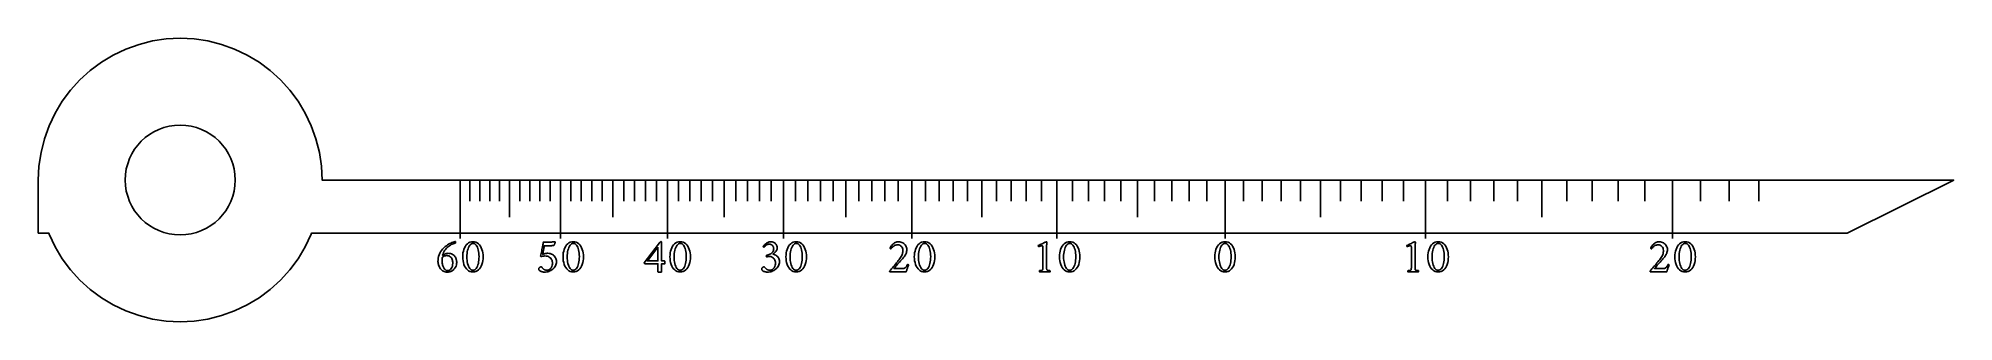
# Model space of a CAD drawing. Header units: millimetres. Extents: x -4 to 50, y -4 to 4.
import ezdxf

# ---------------------------------------------------------------- set-up
doc = ezdxf.new("R2010")
doc.units = ezdxf.units.MM
for name, color, linetype in [('CUT_INNER', 6, 'Continuous'), ('CUT_OUTER', 1, 'Continuous'), ('ENGRAVE', 7, 'Continuous'), ('ENGRAVE_FINE', 8, 'Continuous'), ('TEXT', 5, 'Continuous')]:
    doc.layers.add(name, color=color, linetype=linetype)

msp = doc.modelspace()

# ---------------------------------------------------------------- linework, layer by layer
at = {"layer": 'CUT_INNER'}
msp.add_circle((0, 0), 1.55, dxfattribs=at)
at = {"layer": 'CUT_OUTER'}
msp.add_lwpolyline([(47, 0), (48, 0), (50, 0), (47, -1.5), (3.7065, -1.5), (3.6955, -1.5307), (3.5277, -1.8856), (3.3259, -2.2223), (3.092, -2.5376), (2.8284, -2.8284), (2.5376, -3.092), (2.2223, -3.3259), (1.8856, -3.5277), (1.5307, -3.6955), (1.1611, -3.8278), (0.7804, -3.9231), (0.3921, -3.9807), (0, -4), (-0.3921, -3.9807), (-0.7804, -3.9231), (-1.1611, -3.8278), (-1.5307, -3.6955), (-1.8856, -3.5277), (-2.2223, -3.3259), (-2.5376, -3.092), (-2.8284, -2.8284), (-3.092, -2.5376), (-3.3259, -2.2223), (-3.5277, -1.8856), (-3.6955, -1.5307), (-3.7065, -1.5), (-4, -1.5), (-4, 0), (-3.9807, 0.3921), (-3.9231, 0.7804), (-3.8278, 1.1611), (-3.6955, 1.5307), (-3.5277, 1.8856), (-3.3259, 2.2223), (-3.092, 2.5376), (-2.8284, 2.8284), (-2.5376, 3.092), (-2.2223, 3.3259), (-1.8856, 3.5277), (-1.5307, 3.6955), (-1.1611, 3.8278), (-0.7804, 3.9231), (-0.3921, 3.9807), (0, 4), (0.3921, 3.9807), (0.7804, 3.9231), (1.1611, 3.8278), (1.5307, 3.6955), (1.8856, 3.5277), (2.2223, 3.3259), (2.5376, 3.092), (2.8284, 2.8284), (3.092, 2.5376), (3.3259, 2.2223), (3.5277, 1.8856), (3.6955, 1.5307), (3.8278, 1.1611), (3.9231, 0.7804), (3.9807, 0.3921), (4, 0)], close=True, dxfattribs=at)
at = {"layer": 'ENGRAVE'}
for points in [[(7.8929, 0), (7.8929, -1.65)], [(9.2876, 0), (9.2876, -1.05)], [(10.7213, 0), (10.7213, -1.65)], [(12.2013, 0), (12.2013, -1.05)], [(13.7358, 0), (13.7358, -1.65)], [(15.3341, 0), (15.3341, -1.05)], [(17.0067, 0), (17.0067, -1.65)], [(18.7659, 0), (18.7659, -1.05)], [(20.6257, 0), (20.6257, -1.65)], [(22.6028, 0), (22.6028, -1.05)], [(24.717, 0), (24.717, -1.65)], [(26.9919, 0), (26.9919, -1.05)], [(29.4565, 0), (29.4565, -1.65)], [(32.1462, 0), (32.1462, -1.05)], [(35.1049, 0), (35.1049, -1.65)], [(38.3885, 0), (38.3885, -1.05)], [(42.0683, 0), (42.0683, -1.65)]]:
    msp.add_lwpolyline(points, dxfattribs=at)
at = {"layer": 'ENGRAVE_FINE'}
for points in [[(8.169, 0), (8.169, -0.6)], [(8.4465, 0), (8.4465, -0.6)], [(8.7254, 0), (8.7254, -0.6)], [(9.0058, 0), (9.0058, -0.6)], [(9.571, 0), (9.571, -0.6)], [(9.856, 0), (9.856, -0.6)], [(10.1427, 0), (10.1427, -0.6)], [(10.4311, 0), (10.4311, -0.6)], [(11.0133, 0), (11.0133, -0.6)], [(11.3073, 0), (11.3073, -0.6)], [(11.6032, 0), (11.6032, -0.6)], [(11.9012, 0), (11.9012, -0.6)], [(12.5036, 0), (12.5036, -0.6)], [(12.8081, 0), (12.8081, -0.6)], [(13.1149, 0), (13.1149, -0.6)], [(13.4241, 0), (13.4241, -0.6)], [(14.05, 0), (14.05, -0.6)], [(14.3669, 0), (14.3669, -0.6)], [(14.6865, 0), (14.6865, -0.6)], [(15.0088, 0), (15.0088, -0.6)], [(15.6623, 0), (15.6623, -0.6)], [(15.9936, 0), (15.9936, -0.6)], [(16.328, 0), (16.328, -0.6)], [(16.6657, 0), (16.6657, -0.6)], [(17.3512, 0), (17.3512, -0.6)], [(17.6993, 0), (17.6993, -0.6)], [(18.051, 0), (18.051, -0.6)], [(18.4065, 0), (18.4065, -0.6)], [(19.1293, 0), (19.1293, -0.6)], [(19.4968, 0), (19.4968, -0.6)], [(19.8687, 0), (19.8687, -0.6)], [(20.2449, 0), (20.2449, -0.6)], [(21.0111, 0), (21.0111, -0.6)], [(21.4014, 0), (21.4014, -0.6)], [(21.7967, 0), (21.7967, -0.6)], [(22.1971, 0), (22.1971, -0.6)], [(23.014, 0), (23.014, -0.6)], [(23.4308, 0), (23.4308, -0.6)], [(23.8534, 0), (23.8534, -0.6)], [(24.2821, 0), (24.2821, -0.6)], [(25.1582, 0), (25.1582, -0.6)], [(25.6062, 0), (25.6062, -0.6)], [(26.0609, 0), (26.0609, -0.6)], [(26.5228, 0), (26.5228, -0.6)], [(27.4687, 0), (27.4687, -0.6)], [(27.9532, 0), (27.9532, -0.6)], [(28.4458, 0), (28.4458, -0.6)], [(28.9468, 0), (28.9468, -0.6)], [(29.9752, 0), (29.9752, -0.6)], [(30.5031, 0), (30.5031, -0.6)], [(31.0407, 0), (31.0407, -0.6)], [(31.5883, 0), (31.5883, -0.6)], [(32.7148, 0), (32.7148, -0.6)], [(33.2945, 0), (33.2945, -0.6)], [(33.8859, 0), (33.8859, -0.6)], [(34.4892, 0), (34.4892, -0.6)], [(35.7336, 0), (35.7336, -0.6)], [(36.3758, 0), (36.3758, -0.6)], [(37.0319, 0), (37.0319, -0.6)], [(37.7026, 0), (37.7026, -0.6)], [(39.0901, 0), (39.0901, -0.6)], [(39.8082, 0), (39.8082, -0.6)], [(40.5434, 0), (40.5434, -0.6)], [(41.2965, 0), (41.2965, -0.6)], [(42.8595, 0), (42.8595, -0.6)], [(43.6711, 0), (43.6711, -0.6)], [(44.504, 0), (44.504, -0.6)]]:
    msp.add_lwpolyline(points, dxfattribs=at)
at = {"layer": 'TEXT'}
for points in [[(7.5541, -2.069), (7.5873, -2.0706), (7.6177, -2.0755), (7.6452, -2.0835), (7.67, -2.0948), (7.6922, -2.1085), (7.712, -2.1241), (7.7294, -2.1414), (7.7445, -2.1605), (7.7574, -2.1807), (7.7684, -2.2015), (7.7774, -2.2227), (7.7845, -2.2445), (7.7898, -2.2659), (7.7936, -2.2863), (7.7959, -2.3056), (7.7967, -2.3237), (7.7944, -2.3597), (7.7877, -2.3944), (7.7765, -2.4278), (7.7608, -2.4599), (7.7413, -2.4899), (7.7188, -2.5168), (7.6932, -2.5407), (7.6646, -2.5615), (7.6334, -2.5784), (7.6004, -2.5905), (7.5654, -2.5977), (7.5284, -2.6001), (7.4993, -2.5985), (7.4717, -2.5935), (7.4455, -2.5853), (7.4207, -2.5737), (7.3975, -2.5594), (7.3762, -2.5431), (7.3565, -2.5246), (7.3387, -2.5039), (7.3228, -2.4816), (7.3087, -2.458), (7.2967, -2.4332), (7.2866, -2.4071), (7.2786, -2.3803), (7.2728, -2.3537), (7.2694, -2.3272), (7.2683, -2.3007), (7.2703, -2.2506), (7.2764, -2.2018), (7.2866, -2.1544), (7.3008, -2.1083), (7.3189, -2.0644), (7.3408, -2.0233), (7.3663, -1.9851), (7.3956, -1.9498), (7.4202, -1.9246), (7.4466, -1.9004), (7.4748, -1.8772), (7.5047, -1.855), (7.5357, -1.8341), (7.567, -1.8147), (7.5987, -1.7968), (7.6307, -1.7805), (7.6623, -1.766), (7.6928, -1.7537), (7.7223, -1.7436), (7.7506, -1.7357), (7.7549, -1.7367), (7.7584, -1.7396), (7.761, -1.7445), (7.7628, -1.7513), (7.764, -1.7586), (7.7648, -1.7647), (7.7653, -1.7697), (7.7655, -1.7737), (7.7438, -1.7811), (7.7206, -1.7899), (7.696, -1.8001), (7.67, -1.8116), (7.6432, -1.8248), (7.6163, -1.8401), (7.5893, -1.8573), (7.5623, -1.8766), (7.5359, -1.8983), (7.5108, -1.9225), (7.4871, -1.9494), (7.4647, -1.9789), (7.4443, -2.0114), (7.4264, -2.0472), (7.4111, -2.0863), (7.3983, -2.1286), (7.4165, -2.1152), (7.4356, -2.1034), (7.4557, -2.0932), (7.4769, -2.0846), (7.498, -2.0778), (7.5179, -2.0729), (7.5366, -2.07), (7.5541, -2.069)], [(7.3875, -2.1869), (7.3862, -2.1978), (7.3851, -2.2089), (7.3842, -2.2202), (7.3834, -2.2316), (7.3828, -2.2431), (7.3824, -2.2546), (7.3822, -2.2662), (7.3821, -2.2777), (7.3827, -2.3003), (7.3844, -2.3234), (7.3874, -2.347), (7.3916, -2.3712), (7.3969, -2.3951), (7.4036, -2.4182), (7.4115, -2.4405), (7.4207, -2.4619), (7.4311, -2.482), (7.4429, -2.5), (7.4559, -2.5162), (7.4701, -2.5304), (7.4856, -2.5419), (7.5023, -2.5502), (7.5202, -2.5551), (7.5392, -2.5568), (7.5696, -2.553), (7.5972, -2.5419), (7.6218, -2.5232), (7.6436, -2.4972), (7.6613, -2.4655), (7.674, -2.4301), (7.6817, -2.391), (7.6842, -2.3481), (7.6831, -2.3202), (7.68, -2.2933), (7.6747, -2.2673), (7.6673, -2.2425), (7.6576, -2.2192), (7.6454, -2.1984), (7.6308, -2.18), (7.6138, -2.1639), (7.594, -2.1508), (7.5714, -2.1415), (7.5459, -2.1359), (7.5176, -2.1341), (7.503, -2.1346), (7.4876, -2.1363), (7.4715, -2.139), (7.4546, -2.1429), (7.4374, -2.1489), (7.4205, -2.1583), (7.4039, -2.1709), (7.3875, -2.1869)], [(8.2532, -1.7439), (8.2982, -1.7475), (8.3394, -1.7584), (8.3771, -1.7766), (8.4111, -1.8021), (8.4413, -1.8337), (8.4676, -1.87), (8.4901, -1.9112), (8.5086, -1.9573), (8.5231, -2.0068), (8.5335, -2.0587), (8.5397, -2.1129), (8.5418, -2.1693), (8.5397, -2.2257), (8.5334, -2.2799), (8.5228, -2.3317), (8.5079, -2.3813), (8.4891, -2.4274), (8.4665, -2.4687), (8.44, -2.5053), (8.4097, -2.5371), (8.3758, -2.5629), (8.3384, -2.5813), (8.2976, -2.5924), (8.2532, -2.5961), (8.2101, -2.5924), (8.1699, -2.5813), (8.1328, -2.5629), (8.0988, -2.5371), (8.0682, -2.5053), (8.0414, -2.4687), (8.0184, -2.4274), (7.9992, -2.3813), (7.9841, -2.3317), (7.9733, -2.2799), (7.9668, -2.2257), (7.9647, -2.1693), (7.9668, -2.1129), (7.9731, -2.0587), (7.9837, -2.0068), (7.9985, -1.9573), (8.0174, -1.9112), (8.0402, -1.87), (8.0669, -1.8337), (8.0974, -1.8021), (8.1316, -1.7766), (8.1689, -1.7584), (8.2095, -1.7475), (8.2532, -1.7439)], [(8.26, -1.7926), (8.2332, -1.7958), (8.2084, -1.8053), (8.1855, -1.8212), (8.1645, -1.8435), (8.1457, -1.871), (8.1291, -1.9029), (8.1148, -1.9391), (8.1029, -1.9796), (8.0934, -2.0235), (8.0866, -2.0697), (8.0825, -2.1183), (8.0812, -2.1693), (8.0825, -2.2197), (8.0866, -2.268), (8.0934, -2.3142), (8.1029, -2.3583), (8.1147, -2.3991), (8.1284, -2.4357), (8.1441, -2.4679), (8.1618, -2.4958), (8.1811, -2.5183), (8.2019, -2.5344), (8.2242, -2.5441), (8.2478, -2.5473), (8.2764, -2.544), (8.3024, -2.5341), (8.3258, -2.5176), (8.3467, -2.4945), (8.3651, -2.4658), (8.3811, -2.4328), (8.3946, -2.3954), (8.4057, -2.3535), (8.4143, -2.3086), (8.4204, -2.2618), (8.4241, -2.2131), (8.4253, -2.1625), (8.424, -2.1117), (8.4201, -2.0634), (8.4135, -2.0178), (8.4043, -1.9749), (8.3928, -1.9353), (8.3792, -1.9), (8.3637, -1.8689), (8.346, -1.8421), (8.3267, -1.8205), (8.3059, -1.805), (8.2837, -1.7957), (8.26, -1.7926)], [(10.3609, -2.069), (10.3987, -2.0712), (10.4336, -2.0778), (10.4654, -2.0888), (10.4944, -2.1043), (10.5202, -2.123), (10.543, -2.1441), (10.5626, -2.1674), (10.579, -2.193), (10.5921, -2.22), (10.6014, -2.2474), (10.607, -2.2752), (10.6088, -2.3034), (10.607, -2.3365), (10.6016, -2.3679), (10.5925, -2.3978), (10.5797, -2.426), (10.564, -2.4525), (10.5458, -2.4768), (10.5254, -2.4992), (10.5025, -2.5195), (10.4777, -2.5377), (10.4515, -2.5536), (10.4239, -2.5671), (10.3948, -2.5785), (10.3648, -2.5873), (10.3345, -2.5937), (10.3038, -2.5975), (10.2728, -2.5988), (10.2592, -2.5983), (10.2439, -2.5969), (10.227, -2.5946), (10.2085, -2.5913), (10.1897, -2.587), (10.1717, -2.5817), (10.1548, -2.5752), (10.1387, -2.5676), (10.1357, -2.5649), (10.1319, -2.5608), (10.1275, -2.5554), (10.1225, -2.5486), (10.1177, -2.5411), (10.1143, -2.5334), (10.1123, -2.5255), (10.1116, -2.5175), (10.1127, -2.5039), (10.1159, -2.4917), (10.1211, -2.4809), (10.1286, -2.4714), (10.1373, -2.4637), (10.1467, -2.4582), (10.1566, -2.4549), (10.1672, -2.4538), (10.18, -2.4551), (10.1914, -2.4591), (10.2013, -2.4656), (10.2098, -2.4748), (10.2177, -2.485), (10.2256, -2.4946), (10.2336, -2.5036), (10.2417, -2.5121), (10.2516, -2.5208), (10.2625, -2.5282), (10.2743, -2.534), (10.2871, -2.5385), (10.3002, -2.5417), (10.3133, -2.5441), (10.3263, -2.5455), (10.3392, -2.5459), (10.3569, -2.5447), (10.3746, -2.541), (10.3925, -2.5349), (10.4104, -2.5263), (10.4276, -2.5149), (10.4434, -2.5002), (10.4577, -2.4823), (10.4707, -2.4613), (10.4813, -2.4367), (10.4889, -2.4082), (10.4935, -2.376), (10.495, -2.34), (10.4937, -2.3188), (10.4898, -2.2972), (10.4832, -2.2751), (10.474, -2.2526), (10.462, -2.2308), (10.4468, -2.2106), (10.4284, -2.1922), (10.407, -2.1754), (10.382, -2.1615), (10.3531, -2.1515), (10.3204, -2.1455), (10.2837, -2.1435), (10.2719, -2.1439), (10.2583, -2.1451), (10.2428, -2.147), (10.2254, -2.1496), (10.2084, -2.1528), (10.1939, -2.1562), (10.182, -2.1599), (10.1726, -2.1639), (10.1706, -2.1635), (10.1687, -2.1623), (10.1669, -2.1604), (10.1651, -2.1578), (10.1637, -2.1547), (10.1626, -2.1515), (10.162, -2.1482), (10.1617, -2.1449), (10.1692, -2.1076), (10.1767, -2.0704), (10.1841, -2.0331), (10.1916, -1.9959), (10.1989, -1.9592), (10.206, -1.9239), (10.2128, -1.8898), (10.2193, -1.857), (10.2254, -1.8263), (10.2307, -1.7986), (10.2352, -1.7738), (10.239, -1.752), (10.4341, -1.752), (10.4477, -1.7518), (10.4615, -1.7513), (10.4755, -1.7505), (10.4896, -1.7493), (10.5033, -1.7479), (10.5157, -1.7464), (10.527, -1.7448), (10.537, -1.7432), (10.5453, -1.7417), (10.5513, -1.7407), (10.5548, -1.74), (10.556, -1.7398), (10.5593, -1.7418), (10.5623, -1.7435), (10.565, -1.7451), (10.5675, -1.7466), (10.5696, -1.7481), (10.5711, -1.75), (10.572, -1.7522), (10.5723, -1.7547), (10.572, -1.7575), (10.5711, -1.762), (10.5696, -1.768), (10.5675, -1.7757), (10.5649, -1.7844), (10.5618, -1.7935), (10.5581, -1.803), (10.554, -1.813), (10.5494, -1.8228), (10.5443, -1.8319), (10.5389, -1.8404), (10.533, -1.8482), (10.5187, -1.8495), (10.5032, -1.8509), (10.4862, -1.8523), (10.4679, -1.8536), (10.4481, -1.8548), (10.4266, -1.8556), (10.4034, -1.8562), (10.3785, -1.8563), (10.2674, -1.8563), (10.2614, -1.8863), (10.2554, -1.9164), (10.2495, -1.9469), (10.2437, -1.9776), (10.2379, -2.008), (10.232, -2.0377), (10.2261, -2.0666), (10.22, -2.0948), (10.2346, -2.0896), (10.2513, -2.0848), (10.2702, -2.0804), (10.2911, -2.0765), (10.312, -2.0732), (10.3306, -2.0709), (10.3469, -2.0695), (10.3609, -2.069)], [(11.0817, -1.7439), (11.1266, -1.7475), (11.1679, -1.7584), (11.2055, -1.7766), (11.2395, -1.8021), (11.2698, -1.8337), (11.2961, -1.87), (11.3185, -1.9112), (11.3371, -1.9573), (11.3516, -2.0068), (11.362, -2.0587), (11.3682, -2.1129), (11.3703, -2.1693), (11.3681, -2.2257), (11.3618, -2.2799), (11.3512, -2.3317), (11.3364, -2.3813), (11.3176, -2.4274), (11.2949, -2.4687), (11.2684, -2.5053), (11.2382, -2.5371), (11.2043, -2.5629), (11.1669, -2.5813), (11.126, -2.5924), (11.0817, -2.5961), (11.0385, -2.5924), (10.9984, -2.5813), (10.9613, -2.5629), (10.9272, -2.5371), (10.8966, -2.5053), (10.8698, -2.4687), (10.8468, -2.4274), (10.8277, -2.3813), (10.8125, -2.3317), (10.8017, -2.2799), (10.7953, -2.2257), (10.7931, -2.1693), (10.7952, -2.1129), (10.8016, -2.0587), (10.8122, -2.0068), (10.827, -1.9573), (10.8459, -1.9112), (10.8686, -1.87), (10.8953, -1.8337), (10.9259, -1.8021), (10.96, -1.7766), (10.9973, -1.7584), (11.0379, -1.7475), (11.0817, -1.7439)], [(11.0885, -1.7926), (11.0617, -1.7958), (11.0368, -1.8053), (11.0139, -1.8212), (10.9929, -1.8435), (10.9741, -1.871), (10.9575, -1.9029), (10.9433, -1.9391), (10.9313, -1.9796), (10.9218, -2.0235), (10.915, -2.0697), (10.911, -2.1183), (10.9096, -2.1693), (10.911, -2.2197), (10.915, -2.268), (10.9218, -2.3142), (10.9313, -2.3583), (10.9431, -2.3991), (10.9569, -2.4357), (10.9726, -2.4679), (10.9902, -2.4958), (11.0096, -2.5183), (11.0304, -2.5344), (11.0526, -2.5441), (11.0763, -2.5473), (11.1048, -2.544), (11.1308, -2.5341), (11.1543, -2.5176), (11.1752, -2.4945), (11.1936, -2.4658), (11.2095, -2.4328), (11.2231, -2.3954), (11.2341, -2.3535), (11.2427, -2.3086), (11.2488, -2.2618), (11.2525, -2.2131), (11.2537, -2.1625), (11.2524, -2.1117), (11.2485, -2.0634), (11.2419, -2.0178), (11.2327, -1.9749), (11.2212, -1.9353), (11.2077, -1.9), (11.1921, -1.8689), (11.1745, -1.8421), (11.1551, -1.8205), (11.1344, -1.805), (11.1121, -1.7957), (11.0885, -1.7926)], [(13.5515, -1.7398), (13.5566, -1.7403), (13.5609, -1.7418), (13.5644, -1.7444), (13.5671, -1.7479), (13.5692, -1.752), (13.5707, -1.7561), (13.5716, -1.7601), (13.5719, -1.7642), (13.5719, -2.2858), (13.6504, -2.2858), (13.6538, -2.2868), (13.6569, -2.2899), (13.6598, -2.295), (13.6626, -2.3021), (13.665, -2.3105), (13.6667, -2.3197), (13.6677, -2.3295), (13.6681, -2.34), (13.6678, -2.3469), (13.667, -2.3529), (13.6658, -2.3578), (13.664, -2.3617), (13.5719, -2.3617), (13.5719, -2.5934), (13.5713, -2.5936), (13.5697, -2.5942), (13.5669, -2.5953), (13.5631, -2.5967), (13.5568, -2.5982), (13.5466, -2.5993), (13.5327, -2.5999), (13.515, -2.6001), (13.4942, -2.5995), (13.4794, -2.5974), (13.4705, -2.594), (13.4675, -2.5893), (13.4675, -2.3617), (13.095, -2.3617), (13.0918, -2.3594), (13.089, -2.3568), (13.0867, -2.3537), (13.0848, -2.3502), (13.0833, -2.3466), (13.0823, -2.3432), (13.0816, -2.3401), (13.0814, -2.3373), (13.5123, -1.7737), (13.516, -1.7693), (13.5204, -1.7644), (13.5255, -1.7588), (13.5312, -1.7527), (13.5371, -1.747), (13.5424, -1.743), (13.5472, -1.7406), (13.5515, -1.7398)], [(13.4675, -1.8983), (13.1708, -2.2858), (13.4675, -2.2858)], [(14.0962, -1.7439), (14.1411, -1.7475), (14.1824, -1.7584), (14.22, -1.7766), (14.254, -1.8021), (14.2843, -1.8337), (14.3106, -1.87), (14.333, -1.9112), (14.3516, -1.9573), (14.3661, -2.0068), (14.3765, -2.0587), (14.3827, -2.1129), (14.3848, -2.1693), (14.3827, -2.2257), (14.3763, -2.2799), (14.3657, -2.3317), (14.3509, -2.3813), (14.3321, -2.4274), (14.3094, -2.4687), (14.2829, -2.5053), (14.2527, -2.5371), (14.2188, -2.5629), (14.1814, -2.5813), (14.1405, -2.5924), (14.0962, -2.5961), (14.053, -2.5924), (14.0129, -2.5813), (13.9758, -2.5629), (13.9417, -2.5371), (13.9111, -2.5053), (13.8843, -2.4687), (13.8613, -2.4274), (13.8422, -2.3813), (13.827, -2.3317), (13.8162, -2.2799), (13.8098, -2.2257), (13.8076, -2.1693), (13.8097, -2.1129), (13.8161, -2.0587), (13.8267, -2.0068), (13.8415, -1.9573), (13.8604, -1.9112), (13.8831, -1.87), (13.9098, -1.8337), (13.9404, -1.8021), (13.9745, -1.7766), (14.0119, -1.7584), (14.0524, -1.7475), (14.0962, -1.7439)], [(14.103, -1.7926), (14.0762, -1.7958), (14.0513, -1.8053), (14.0284, -1.8212), (14.0074, -1.8435), (13.9886, -1.871), (13.9721, -1.9029), (13.9578, -1.9391), (13.9458, -1.9796), (13.9363, -2.0235), (13.9295, -2.0697), (13.9255, -2.1183), (13.9241, -2.1693), (13.9255, -2.2197), (13.9295, -2.268), (13.9363, -2.3142), (13.9458, -2.3583), (13.9576, -2.3991), (13.9714, -2.4357), (13.9871, -2.4679), (14.0047, -2.4958), (14.0241, -2.5183), (14.0449, -2.5344), (14.0671, -2.5441), (14.0908, -2.5473), (14.1193, -2.544), (14.1453, -2.5341), (14.1688, -2.5176), (14.1897, -2.4945), (14.2081, -2.4658), (14.2241, -2.4328), (14.2376, -2.3954), (14.2486, -2.3535), (14.2572, -2.3086), (14.2633, -2.2618), (14.267, -2.2131), (14.2683, -2.1625), (14.2669, -2.1117), (14.263, -2.0634), (14.2564, -2.0178), (14.2473, -1.9749), (14.2357, -1.9353), (14.2222, -1.9), (14.2066, -1.8689), (14.189, -1.8421), (14.1696, -1.8205), (14.1489, -1.805), (14.1266, -1.7957), (14.103, -1.7926)], [(16.6585, -1.7425), (16.6759, -1.7437), (16.6941, -1.7474), (16.7132, -1.7536), (16.7331, -1.7622), (16.7527, -1.7731), (16.7708, -1.7864), (16.7875, -1.8019), (16.8028, -1.8197), (16.8156, -1.8397), (16.8247, -1.8617), (16.8301, -1.8858), (16.832, -1.9119), (16.8306, -1.9324), (16.8267, -1.9522), (16.8201, -1.9711), (16.811, -1.9891), (16.7999, -2.0061), (16.7879, -2.022), (16.7749, -2.0366), (16.7608, -2.0501), (16.7466, -2.0623), (16.7332, -2.0731), (16.7206, -2.0826), (16.7087, -2.0907), (16.728, -2.0947), (16.748, -2.1012), (16.7686, -2.1103), (16.79, -2.1219), (16.8108, -2.136), (16.8301, -2.1525), (16.8477, -2.1715), (16.8638, -2.193), (16.8771, -2.2169), (16.8867, -2.2433), (16.8924, -2.2721), (16.8943, -2.3034), (16.8925, -2.3365), (16.887, -2.3679), (16.8779, -2.3978), (16.8652, -2.426), (16.8494, -2.4525), (16.8313, -2.4768), (16.8108, -2.4992), (16.7879, -2.5195), (16.7632, -2.5377), (16.7369, -2.5536), (16.7093, -2.5671), (16.6802, -2.5785), (16.6502, -2.5873), (16.6199, -2.5937), (16.5893, -2.5975), (16.5583, -2.5988), (16.5446, -2.5983), (16.5293, -2.5969), (16.5124, -2.5946), (16.4939, -2.5913), (16.4751, -2.587), (16.4572, -2.5817), (16.4402, -2.5752), (16.4242, -2.5676), (16.4211, -2.5649), (16.4174, -2.5608), (16.413, -2.5554), (16.4079, -2.5486), (16.4032, -2.5411), (16.3998, -2.5334), (16.3977, -2.5255), (16.3971, -2.5175), (16.3981, -2.5039), (16.4013, -2.4917), (16.4066, -2.4809), (16.414, -2.4714), (16.4228, -2.4637), (16.4321, -2.4582), (16.4421, -2.4549), (16.4526, -2.4538), (16.4654, -2.4551), (16.4768, -2.4591), (16.4868, -2.4656), (16.4953, -2.4748), (16.5031, -2.485), (16.511, -2.4946), (16.519, -2.5036), (16.5271, -2.5121), (16.5371, -2.5208), (16.5479, -2.5282), (16.5598, -2.534), (16.5725, -2.5385), (16.5857, -2.5417), (16.5988, -2.5441), (16.6118, -2.5455), (16.6247, -2.5459), (16.6423, -2.5447), (16.6601, -2.541), (16.6779, -2.5349), (16.6958, -2.5263), (16.713, -2.5149), (16.7288, -2.5002), (16.7432, -2.4823), (16.7561, -2.4613), (16.7668, -2.4367), (16.7744, -2.4082), (16.7789, -2.376), (16.7805, -2.34), (16.7789, -2.3137), (16.7744, -2.289), (16.7668, -2.2659), (16.7561, -2.2445), (16.743, -2.2249), (16.7281, -2.2074), (16.7115, -2.192), (16.6931, -2.1788), (16.6735, -2.1681), (16.6533, -2.1605), (16.6325, -2.1559), (16.6111, -2.1544), (16.6002, -2.1548), (16.5893, -2.1561), (16.5782, -2.1582), (16.5671, -2.1612), (16.5565, -2.1643), (16.5473, -2.1669), (16.5393, -2.169), (16.5325, -2.1706), (16.529, -2.165), (16.5264, -2.1588), (16.5249, -2.1521), (16.5244, -2.1449), (16.5246, -2.1405), (16.5251, -2.1368), (16.5259, -2.1337), (16.5271, -2.1314), (16.5532, -2.1245), (16.5786, -2.1161), (16.6033, -2.1062), (16.6274, -2.0948), (16.6499, -2.0817), (16.6702, -2.0668), (16.6882, -2.0502), (16.7039, -2.0318), (16.7167, -2.0113), (16.7258, -1.9886), (16.7312, -1.9636), (16.7331, -1.9363), (16.7308, -1.9109), (16.7239, -1.8878), (16.7125, -1.8669), (16.6965, -1.8482), (16.6769, -1.8328), (16.6548, -1.8218), (16.6302, -1.8152), (16.603, -1.813), (16.5827, -1.8142), (16.5637, -1.8179), (16.5461, -1.824), (16.5298, -1.8326), (16.5151, -1.8425), (16.5019, -1.8526), (16.4903, -1.8628), (16.4804, -1.8733), (16.472, -1.8828), (16.465, -1.8904), (16.4594, -1.896), (16.4553, -1.8997), (16.4526, -1.8991), (16.4499, -1.8973), (16.4472, -1.8943), (16.4445, -1.8902), (16.4421, -1.8855), (16.4404, -1.8807), (16.4394, -1.876), (16.4391, -1.8712), (16.4499, -1.8558), (16.4623, -1.8406), (16.476, -1.8256), (16.4912, -1.8109), (16.5078, -1.797), (16.5256, -1.7842), (16.5447, -1.7726), (16.5651, -1.7622), (16.5866, -1.7536), (16.6094, -1.7474), (16.6334, -1.7437), (16.6585, -1.7425)], [(17.3671, -1.7439), (17.412, -1.7475), (17.4533, -1.7584), (17.491, -1.7766), (17.525, -1.8021), (17.5552, -1.8337), (17.5815, -1.87), (17.604, -1.9112), (17.6225, -1.9573), (17.637, -2.0068), (17.6474, -2.0587), (17.6536, -2.1129), (17.6557, -2.1693), (17.6536, -2.2257), (17.6472, -2.2799), (17.6366, -2.3317), (17.6218, -2.3813), (17.603, -2.4274), (17.5803, -2.4687), (17.5539, -2.5053), (17.5236, -2.5371), (17.4897, -2.5629), (17.4523, -2.5813), (17.4114, -2.5924), (17.3671, -2.5961), (17.3239, -2.5924), (17.2838, -2.5813), (17.2467, -2.5629), (17.2127, -2.5371), (17.1821, -2.5053), (17.1553, -2.4687), (17.1323, -2.4274), (17.1131, -2.3813), (17.098, -2.3317), (17.0872, -2.2799), (17.0807, -2.2257), (17.0785, -2.1693), (17.0807, -2.1129), (17.087, -2.0587), (17.0976, -2.0068), (17.1124, -1.9573), (17.1313, -1.9112), (17.1541, -1.87), (17.1807, -1.8337), (17.2113, -1.8021), (17.2454, -1.7766), (17.2828, -1.7584), (17.3233, -1.7475), (17.3671, -1.7439)], [(17.3739, -1.7926), (17.3471, -1.7958), (17.3222, -1.8053), (17.2993, -1.8212), (17.2784, -1.8435), (17.2595, -1.871), (17.243, -1.9029), (17.2287, -1.9391), (17.2167, -1.9796), (17.2072, -2.0235), (17.2005, -2.0697), (17.1964, -2.1183), (17.1951, -2.1693), (17.1964, -2.2197), (17.2005, -2.268), (17.2072, -2.3142), (17.2167, -2.3583), (17.2285, -2.3991), (17.2423, -2.4357), (17.258, -2.4679), (17.2757, -2.4958), (17.295, -2.5183), (17.3158, -2.5344), (17.338, -2.5441), (17.3617, -2.5473), (17.3902, -2.544), (17.4162, -2.5341), (17.4397, -2.5176), (17.4606, -2.4945), (17.479, -2.4658), (17.495, -2.4328), (17.5085, -2.3954), (17.5195, -2.3535), (17.5281, -2.3086), (17.5343, -2.2618), (17.538, -2.2131), (17.5392, -2.1625), (17.5379, -2.1117), (17.5339, -2.0634), (17.5274, -2.0178), (17.5182, -1.9749), (17.5067, -1.9353), (17.4931, -1.9), (17.4775, -1.8689), (17.4599, -1.8421), (17.4406, -1.8205), (17.4198, -1.805), (17.3976, -1.7957), (17.3739, -1.7926)], [(20.5376, -2.3942), (20.5308, -2.411), (20.5237, -2.4289), (20.5165, -2.4479), (20.5092, -2.468), (20.5019, -2.4883), (20.4949, -2.5078), (20.4883, -2.5266), (20.4821, -2.5446), (20.4765, -2.5608), (20.4719, -2.574), (20.4683, -2.5845), (20.4658, -2.592), (20.0079, -2.592), (20.0058, -2.5904), (20.0036, -2.5884), (20.0014, -2.586), (19.9991, -2.5832), (19.997, -2.5803), (19.9955, -2.5776), (19.9946, -2.5752), (19.9943, -2.573), (20.0223, -2.5415), (20.0506, -2.5094), (20.0792, -2.4765), (20.1081, -2.443), (20.1369, -2.4092), (20.165, -2.3756), (20.1925, -2.3421), (20.2192, -2.3088), (20.2447, -2.2763), (20.2683, -2.2452), (20.2901, -2.2154), (20.31, -2.1869), (20.3285, -2.158), (20.3434, -2.131), (20.3546, -2.1059), (20.3622, -2.0826), (20.3672, -2.06), (20.3708, -2.0369), (20.373, -2.0132), (20.3737, -1.9891), (20.3711, -1.9566), (20.3633, -1.9268), (20.3504, -1.8997), (20.3324, -1.8753), (20.3103, -1.8551), (20.2854, -1.8407), (20.2578, -1.8321), (20.2274, -1.8292), (20.2018, -1.8307), (20.1779, -1.835), (20.1557, -1.8422), (20.1352, -1.8523), (20.1165, -1.864), (20.0997, -1.8763), (20.0847, -1.8891), (20.0716, -1.9024), (20.0604, -1.9151), (20.0512, -1.9261), (20.0441, -1.9354), (20.039, -1.943), (20.0349, -1.9425), (20.0307, -1.9408), (20.0265, -1.9381), (20.0221, -1.9342), (20.0182, -1.9301), (20.0155, -1.9266), (20.0138, -1.9237), (20.0133, -1.9214), (20.0162, -1.9142), (20.0209, -1.9049), (20.0274, -1.8935), (20.0356, -1.88), (20.0457, -1.8653), (20.0575, -1.8502), (20.0711, -1.8348), (20.0865, -1.8191), (20.1033, -1.8037), (20.1215, -1.7896), (20.1409, -1.7766), (20.1616, -1.7649), (20.1836, -1.7551), (20.2069, -1.7481), (20.2314, -1.7439), (20.2572, -1.7425), (20.2883, -1.7445), (20.318, -1.7505), (20.3462, -1.7604), (20.373, -1.7744), (20.3977, -1.7914), (20.4197, -1.8108), (20.4391, -1.8324), (20.4556, -1.8563), (20.469, -1.8818), (20.4785, -1.9081), (20.4842, -1.9353), (20.4861, -1.9634), (20.4849, -1.9914), (20.4811, -2.0186), (20.4747, -2.0449), (20.4658, -2.0704), (20.4547, -2.095), (20.4418, -2.1188), (20.4269, -2.1418), (20.4103, -2.1639), (20.3866, -2.1928), (20.3617, -2.2226), (20.3354, -2.2534), (20.308, -2.2851), (20.2802, -2.3168), (20.2533, -2.3475), (20.2271, -2.3771), (20.2016, -2.4057), (20.1778, -2.4324), (20.1566, -2.4563), (20.1379, -2.4775), (20.1217, -2.4958), (20.3845, -2.4958), (20.4033, -2.4942), (20.4203, -2.4895), (20.4355, -2.4817), (20.4489, -2.4707), (20.4612, -2.4566), (20.4731, -2.4391), (20.4846, -2.4183), (20.4956, -2.3942), (20.4976, -2.3906), (20.5007, -2.3881), (20.505, -2.3866), (20.5105, -2.3861), (20.5129, -2.3862), (20.5159, -2.3867), (20.5197, -2.3876), (20.5241, -2.3888), (20.5285, -2.3901), (20.5322, -2.3915), (20.5352, -2.3928), (20.5376, -2.3942)], [(20.9861, -1.7439), (21.031, -1.7475), (21.0723, -1.7584), (21.1099, -1.7766), (21.1439, -1.8021), (21.1741, -1.8337), (21.2005, -1.87), (21.2229, -1.9112), (21.2415, -1.9573), (21.256, -2.0068), (21.2663, -2.0587), (21.2726, -2.1129), (21.2746, -2.1693), (21.2725, -2.2257), (21.2662, -2.2799), (21.2556, -2.3317), (21.2408, -2.3813), (21.2219, -2.4274), (21.1993, -2.4687), (21.1728, -2.5053), (21.1426, -2.5371), (21.1086, -2.5629), (21.0713, -2.5813), (21.0304, -2.5924), (20.9861, -2.5961), (20.9429, -2.5924), (20.9027, -2.5813), (20.8657, -2.5629), (20.8316, -2.5371), (20.801, -2.5053), (20.7742, -2.4687), (20.7512, -2.4274), (20.732, -2.3813), (20.7169, -2.3317), (20.7061, -2.2799), (20.6996, -2.2257), (20.6975, -2.1693), (20.6996, -2.1129), (20.706, -2.0587), (20.7165, -2.0068), (20.7314, -1.9573), (20.7502, -1.9112), (20.773, -1.87), (20.7997, -1.8337), (20.8303, -1.8021), (20.8644, -1.7766), (20.9017, -1.7584), (20.9423, -1.7475), (20.9861, -1.7439)], [(20.9928, -1.7926), (20.966, -1.7958), (20.9412, -1.8053), (20.9183, -1.8212), (20.8973, -1.8435), (20.8785, -1.871), (20.8619, -1.9029), (20.8477, -1.9391), (20.8357, -1.9796), (20.8262, -2.0235), (20.8194, -2.0697), (20.8154, -2.1183), (20.814, -2.1693), (20.8154, -2.2197), (20.8194, -2.268), (20.8262, -2.3142), (20.8357, -2.3583), (20.8475, -2.3991), (20.8613, -2.4357), (20.877, -2.4679), (20.8946, -2.4958), (20.914, -2.5183), (20.9348, -2.5344), (20.957, -2.5441), (20.9806, -2.5473), (21.0092, -2.544), (21.0352, -2.5341), (21.0586, -2.5176), (21.0796, -2.4945), (21.098, -2.4658), (21.1139, -2.4328), (21.1274, -2.3954), (21.1385, -2.3535), (21.1471, -2.3086), (21.1532, -2.2618), (21.1569, -2.2131), (21.1581, -2.1625), (21.1568, -2.1117), (21.1529, -2.0634), (21.1463, -2.0178), (21.1371, -1.9749), (21.1256, -1.9353), (21.1121, -1.9), (21.0965, -1.8689), (21.0789, -1.8421), (21.0595, -1.8205), (21.0387, -1.805), (21.0165, -1.7957), (20.9928, -1.7926)], [(24.3227, -2.4389), (24.3227, -1.9037), (24.3223, -1.8906), (24.3212, -1.8797), (24.3193, -1.871), (24.3166, -1.8645), (24.313, -1.8597), (24.3083, -1.8563), (24.3025, -1.8543), (24.2956, -1.8536), (24.2871, -1.8542), (24.2766, -1.8562), (24.2641, -1.8593), (24.2495, -1.8638), (24.2349, -1.8686), (24.2221, -1.8731), (24.2112, -1.8771), (24.2021, -1.8807), (24.1968, -1.8757), (24.193, -1.8702), (24.1907, -1.8642), (24.1899, -1.8577), (24.1899, -1.8576), (24.1899, -1.8573), (24.1899, -1.8569), (24.1899, -1.8563), (24.1901, -1.8539), (24.1906, -1.8519), (24.1914, -1.8505), (24.1926, -1.8495), (24.2196, -1.8373), (24.2463, -1.825), (24.2728, -1.8126), (24.299, -1.8001), (24.324, -1.7881), (24.3467, -1.7772), (24.3673, -1.7675), (24.3857, -1.7588), (24.4009, -1.7517), (24.4119, -1.7466), (24.4189, -1.7435), (24.4216, -1.7425), (24.4243, -1.7425), (24.4274, -1.743), (24.4301, -1.7445), (24.4322, -1.7471), (24.4338, -1.7506), (24.4351, -1.7545), (24.4362, -1.7581), (24.4371, -1.7613), (24.4379, -1.7642), (24.4375, -1.7663), (24.4365, -1.7725), (24.4348, -1.7829), (24.4324, -1.7974), (24.4301, -1.8157), (24.4284, -1.8375), (24.4274, -1.8628), (24.427, -1.8915), (24.427, -2.4389), (24.4271, -2.4536), (24.4272, -2.4677), (24.4274, -2.4813), (24.4277, -2.4945), (24.4283, -2.5067), (24.4296, -2.5178), (24.4314, -2.5277), (24.4338, -2.5365), (24.4361, -2.5398), (24.4402, -2.5429), (24.4462, -2.5459), (24.4541, -2.5486), (24.4631, -2.5511), (24.4722, -2.5532), (24.4817, -2.5549), (24.4914, -2.5561), (24.5005, -2.557), (24.5081, -2.5576), (24.5144, -2.558), (24.5192, -2.5581), (24.521, -2.5613), (24.5224, -2.5656), (24.5233, -2.5708), (24.5239, -2.5771), (24.5239, -2.5834), (24.523, -2.5886), (24.5215, -2.5928), (24.5192, -2.5961), (24.4993, -2.5948), (24.4802, -2.5935), (24.462, -2.5924), (24.4446, -2.5913), (24.4274, -2.5904), (24.4094, -2.5898), (24.3908, -2.5894), (24.3715, -2.5893), (24.3529, -2.5894), (24.3352, -2.5898), (24.3184, -2.5904), (24.3024, -2.5913), (24.2862, -2.5924), (24.2688, -2.5935), (24.2503, -2.5948), (24.2306, -2.5961), (24.2282, -2.5928), (24.2267, -2.5886), (24.2259, -2.5834), (24.2258, -2.5771), (24.2264, -2.5708), (24.2274, -2.5656), (24.2288, -2.5613), (24.2306, -2.5581), (24.2354, -2.558), (24.2416, -2.5576), (24.2492, -2.557), (24.2583, -2.5561), (24.268, -2.5549), (24.2775, -2.5532), (24.2867, -2.5511), (24.2956, -2.5486), (24.3034, -2.5459), (24.3092, -2.5429), (24.3129, -2.5398), (24.3146, -2.5365), (24.317, -2.5277), (24.319, -2.5178), (24.3204, -2.5067), (24.3213, -2.4945), (24.3219, -2.4813), (24.3224, -2.4677), (24.3226, -2.4536), (24.3227, -2.4389)], [(25.0773, -1.7439), (25.1223, -1.7475), (25.1635, -1.7584), (25.2012, -1.7766), (25.2352, -1.8021), (25.2654, -1.8337), (25.2917, -1.87), (25.3142, -1.9112), (25.3327, -1.9573), (25.3473, -2.0068), (25.3576, -2.0587), (25.3639, -2.1129), (25.3659, -2.1693), (25.3638, -2.2257), (25.3575, -2.2799), (25.3469, -2.3317), (25.3321, -2.3813), (25.3132, -2.4274), (25.2906, -2.4687), (25.2641, -2.5053), (25.2338, -2.5371), (25.1999, -2.5629), (25.1625, -2.5813), (25.1217, -2.5924), (25.0773, -2.5961), (25.0342, -2.5924), (24.994, -2.5813), (24.9569, -2.5629), (24.9229, -2.5371), (24.8923, -2.5053), (24.8655, -2.4687), (24.8425, -2.4274), (24.8233, -2.3813), (24.8082, -2.3317), (24.7974, -2.2799), (24.7909, -2.2257), (24.7888, -2.1693), (24.7909, -2.1129), (24.7972, -2.0587), (24.8078, -2.0068), (24.8226, -1.9573), (24.8415, -1.9112), (24.8643, -1.87), (24.891, -1.8337), (24.9215, -1.8021), (24.9557, -1.7766), (24.993, -1.7584), (25.0336, -1.7475), (25.0773, -1.7439)], [(25.0841, -1.7926), (25.0573, -1.7958), (25.0325, -1.8053), (25.0096, -1.8212), (24.9886, -1.8435), (24.9698, -1.871), (24.9532, -1.9029), (24.9389, -1.9391), (24.927, -1.9796), (24.9175, -2.0235), (24.9107, -2.0697), (24.9066, -2.1183), (24.9053, -2.1693), (24.9066, -2.2197), (24.9107, -2.268), (24.9175, -2.3142), (24.927, -2.3583), (24.9388, -2.3991), (24.9525, -2.4357), (24.9682, -2.4679), (24.9859, -2.4958), (25.0052, -2.5183), (25.026, -2.5344), (25.0483, -2.5441), (25.0719, -2.5473), (25.1005, -2.544), (25.1265, -2.5341), (25.1499, -2.5176), (25.1708, -2.4945), (25.1892, -2.4658), (25.2052, -2.4328), (25.2187, -2.3954), (25.2298, -2.3535), (25.2384, -2.3086), (25.2445, -2.2618), (25.2482, -2.2131), (25.2494, -2.1625), (25.2481, -2.1117), (25.2442, -2.0634), (25.2376, -2.0178), (25.2284, -1.9749), (25.2169, -1.9353), (25.2033, -1.9), (25.1878, -1.8689), (25.1702, -1.8421), (25.1508, -1.8205), (25.13, -1.805), (25.1078, -1.7957), (25.0841, -1.7926)], [(29.4565, -1.7439), (29.5014, -1.7475), (29.5427, -1.7584), (29.5804, -1.7766), (29.6144, -1.8021), (29.6446, -1.8337), (29.6709, -1.87), (29.6934, -1.9112), (29.7119, -1.9573), (29.7264, -2.0068), (29.7368, -2.0587), (29.743, -2.1129), (29.7451, -2.1693), (29.743, -2.2257), (29.7366, -2.2799), (29.7261, -2.3317), (29.7112, -2.3813), (29.6924, -2.4274), (29.6697, -2.4687), (29.6433, -2.5053), (29.613, -2.5371), (29.5791, -2.5629), (29.5417, -2.5813), (29.5009, -2.5924), (29.4565, -2.5961), (29.4133, -2.5924), (29.3732, -2.5813), (29.3361, -2.5629), (29.3021, -2.5371), (29.2715, -2.5053), (29.2447, -2.4687), (29.2217, -2.4274), (29.2025, -2.3813), (29.1874, -2.3317), (29.1766, -2.2799), (29.1701, -2.2257), (29.1679, -2.1693), (29.1701, -2.1129), (29.1764, -2.0587), (29.187, -2.0068), (29.2018, -1.9573), (29.2207, -1.9112), (29.2435, -1.87), (29.2701, -1.8337), (29.3007, -1.8021), (29.3348, -1.7766), (29.3722, -1.7584), (29.4127, -1.7475), (29.4565, -1.7439)], [(29.4633, -1.7926), (29.4365, -1.7958), (29.4116, -1.8053), (29.3887, -1.8212), (29.3678, -1.8435), (29.3489, -1.871), (29.3324, -1.9029), (29.3181, -1.9391), (29.3061, -1.9796), (29.2967, -2.0235), (29.2899, -2.0697), (29.2858, -2.1183), (29.2845, -2.1693), (29.2858, -2.2197), (29.2899, -2.268), (29.2967, -2.3142), (29.3061, -2.3583), (29.3179, -2.3991), (29.3317, -2.4357), (29.3474, -2.4679), (29.3651, -2.4958), (29.3844, -2.5183), (29.4052, -2.5344), (29.4274, -2.5441), (29.4511, -2.5473), (29.4796, -2.544), (29.5056, -2.5341), (29.5291, -2.5176), (29.55, -2.4945), (29.5684, -2.4658), (29.5844, -2.4328), (29.5979, -2.3954), (29.6089, -2.3535), (29.6175, -2.3086), (29.6237, -2.2618), (29.6274, -2.2131), (29.6286, -2.1625), (29.6273, -2.1117), (29.6233, -2.0634), (29.6168, -2.0178), (29.6076, -1.9749), (29.5961, -1.9353), (29.5825, -1.9), (29.5669, -1.8689), (29.5493, -1.8421), (29.53, -1.8205), (29.5092, -1.805), (29.487, -1.7957), (29.4633, -1.7926)], [(34.7107, -2.4389), (34.7107, -1.9037), (34.7103, -1.8906), (34.7091, -1.8797), (34.7072, -1.871), (34.7046, -1.8645), (34.701, -1.8597), (34.6963, -1.8563), (34.6905, -1.8543), (34.6836, -1.8536), (34.6751, -1.8542), (34.6646, -1.8562), (34.6521, -1.8593), (34.6375, -1.8638), (34.6228, -1.8686), (34.6101, -1.8731), (34.5991, -1.8771), (34.5901, -1.8807), (34.5847, -1.8757), (34.5809, -1.8702), (34.5786, -1.8642), (34.5779, -1.8577), (34.5779, -1.8576), (34.5779, -1.8573), (34.5779, -1.8569), (34.5779, -1.8563), (34.5781, -1.8539), (34.5786, -1.8519), (34.5794, -1.8505), (34.5806, -1.8495), (34.6076, -1.8373), (34.6343, -1.825), (34.6607, -1.8126), (34.6869, -1.8001), (34.7119, -1.7881), (34.7347, -1.7772), (34.7553, -1.7675), (34.7737, -1.7588), (34.7889, -1.7517), (34.7999, -1.7466), (34.8068, -1.7435), (34.8096, -1.7425), (34.8123, -1.7425), (34.8154, -1.743), (34.818, -1.7445), (34.8201, -1.7471), (34.8218, -1.7506), (34.823, -1.7545), (34.8241, -1.7581), (34.8251, -1.7613), (34.8258, -1.7642), (34.8255, -1.7663), (34.8245, -1.7725), (34.8228, -1.7829), (34.8204, -1.7974), (34.818, -1.8157), (34.8163, -1.8375), (34.8153, -1.8628), (34.815, -1.8915), (34.815, -2.4389), (34.815, -2.4536), (34.8152, -2.4677), (34.8154, -2.4813), (34.8157, -2.4945), (34.8163, -2.5067), (34.8175, -2.5178), (34.8193, -2.5277), (34.8218, -2.5365), (34.824, -2.5398), (34.8282, -2.5429), (34.8342, -2.5459), (34.8421, -2.5486), (34.851, -2.5511), (34.8602, -2.5532), (34.8696, -2.5549), (34.8793, -2.5561), (34.8884, -2.557), (34.8961, -2.5576), (34.9023, -2.558), (34.9071, -2.5581), (34.9089, -2.5613), (34.9103, -2.5656), (34.9113, -2.5708), (34.9119, -2.5771), (34.9118, -2.5834), (34.911, -2.5886), (34.9094, -2.5928), (34.9071, -2.5961), (34.8872, -2.5948), (34.8682, -2.5935), (34.85, -2.5924), (34.8326, -2.5913), (34.8153, -2.5904), (34.7974, -2.5898), (34.7787, -2.5894), (34.7594, -2.5893), (34.7409, -2.5894), (34.7232, -2.5898), (34.7063, -2.5904), (34.6903, -2.5913), (34.6742, -2.5924), (34.6568, -2.5935), (34.6383, -2.5948), (34.6185, -2.5961), (34.6162, -2.5928), (34.6146, -2.5886), (34.6138, -2.5834), (34.6138, -2.5771), (34.6143, -2.5708), (34.6153, -2.5656), (34.6167, -2.5613), (34.6185, -2.5581), (34.6233, -2.558), (34.6295, -2.5576), (34.6372, -2.557), (34.6463, -2.5561), (34.656, -2.5549), (34.6654, -2.5532), (34.6746, -2.5511), (34.6836, -2.5486), (34.6914, -2.5459), (34.6971, -2.5429), (34.7008, -2.5398), (34.7025, -2.5365), (34.705, -2.5277), (34.7069, -2.5178), (34.7084, -2.5067), (34.7093, -2.4945), (34.7099, -2.4813), (34.7103, -2.4677), (34.7106, -2.4536), (34.7107, -2.4389)], [(35.4653, -1.7439), (35.5102, -1.7475), (35.5515, -1.7584), (35.5891, -1.7766), (35.6231, -1.8021), (35.6534, -1.8337), (35.6797, -1.87), (35.7021, -1.9112), (35.7207, -1.9573), (35.7352, -2.0068), (35.7456, -2.0587), (35.7518, -2.1129), (35.7539, -2.1693), (35.7518, -2.2257), (35.7454, -2.2799), (35.7348, -2.3317), (35.72, -2.3813), (35.7012, -2.4274), (35.6785, -2.4687), (35.6521, -2.5053), (35.6218, -2.5371), (35.5879, -2.5629), (35.5505, -2.5813), (35.5096, -2.5924), (35.4653, -2.5961), (35.4221, -2.5924), (35.382, -2.5813), (35.3449, -2.5629), (35.3109, -2.5371), (35.2802, -2.5053), (35.2534, -2.4687), (35.2305, -2.4274), (35.2113, -2.3813), (35.1962, -2.3317), (35.1854, -2.2799), (35.1789, -2.2257), (35.1767, -2.1693), (35.1788, -2.1129), (35.1852, -2.0587), (35.1958, -2.0068), (35.2106, -1.9573), (35.2295, -1.9112), (35.2523, -1.87), (35.2789, -1.8337), (35.3095, -1.8021), (35.3436, -1.7766), (35.381, -1.7584), (35.4215, -1.7475), (35.4653, -1.7439)], [(35.4721, -1.7926), (35.4453, -1.7958), (35.4204, -1.8053), (35.3975, -1.8212), (35.3766, -1.8435), (35.3577, -1.871), (35.3412, -1.9029), (35.3269, -1.9391), (35.3149, -1.9796), (35.3054, -2.0235), (35.2987, -2.0697), (35.2946, -2.1183), (35.2932, -2.1693), (35.2946, -2.2197), (35.2987, -2.268), (35.3054, -2.3142), (35.3149, -2.3583), (35.3267, -2.3991), (35.3405, -2.4357), (35.3562, -2.4679), (35.3739, -2.4958), (35.3932, -2.5183), (35.414, -2.5344), (35.4362, -2.5441), (35.4599, -2.5473), (35.4884, -2.544), (35.5144, -2.5341), (35.5379, -2.5176), (35.5588, -2.4945), (35.5772, -2.4658), (35.5932, -2.4328), (35.6067, -2.3954), (35.6177, -2.3535), (35.6263, -2.3086), (35.6325, -2.2618), (35.6361, -2.2131), (35.6374, -2.1625), (35.6361, -2.1117), (35.6321, -2.0634), (35.6256, -2.0178), (35.6164, -1.9749), (35.6049, -1.9353), (35.5913, -1.9), (35.5757, -1.8689), (35.5581, -1.8421), (35.5388, -1.8205), (35.518, -1.805), (35.4957, -1.7957), (35.4721, -1.7926)], [(41.9802, -2.3942), (41.9734, -2.411), (41.9663, -2.4289), (41.9591, -2.4479), (41.9518, -2.468), (41.9445, -2.4883), (41.9375, -2.5078), (41.9309, -2.5266), (41.9247, -2.5446), (41.9191, -2.5608), (41.9145, -2.574), (41.9109, -2.5845), (41.9084, -2.592), (41.4505, -2.592), (41.4484, -2.5904), (41.4462, -2.5884), (41.444, -2.586), (41.4417, -2.5832), (41.4396, -2.5803), (41.4381, -2.5776), (41.4372, -2.5752), (41.4369, -2.573), (41.4649, -2.5415), (41.4931, -2.5094), (41.5218, -2.4765), (41.5507, -2.443), (41.5795, -2.4092), (41.6076, -2.3756), (41.6351, -2.3421), (41.6618, -2.3088), (41.6873, -2.2763), (41.7109, -2.2452), (41.7327, -2.2154), (41.7526, -2.1869), (41.7711, -2.158), (41.786, -2.131), (41.7972, -2.1059), (41.8048, -2.0826), (41.8098, -2.06), (41.8134, -2.0369), (41.8156, -2.0132), (41.8163, -1.9891), (41.8137, -1.9566), (41.8059, -1.9268), (41.793, -1.8997), (41.775, -1.8753), (41.7529, -1.8551), (41.728, -1.8407), (41.7004, -1.8321), (41.67, -1.8292), (41.6444, -1.8307), (41.6205, -1.835), (41.5983, -1.8422), (41.5778, -1.8523), (41.5591, -1.864), (41.5423, -1.8763), (41.5273, -1.8891), (41.5141, -1.9024), (41.503, -1.9151), (41.4938, -1.9261), (41.4867, -1.9354), (41.4816, -1.943), (41.4775, -1.9425), (41.4733, -1.9408), (41.4691, -1.9381), (41.4647, -1.9342), (41.4608, -1.9301), (41.4581, -1.9266), (41.4564, -1.9237), (41.4559, -1.9214), (41.4588, -1.9142), (41.4635, -1.9049), (41.47, -1.8935), (41.4782, -1.88), (41.4883, -1.8653), (41.5001, -1.8502), (41.5137, -1.8348), (41.529, -1.8191), (41.5459, -1.8037), (41.5641, -1.7896), (41.5835, -1.7766), (41.6042, -1.7649), (41.6262, -1.7551), (41.6495, -1.7481), (41.674, -1.7439), (41.6998, -1.7425), (41.7309, -1.7445), (41.7606, -1.7505), (41.7888, -1.7604), (41.8156, -1.7744), (41.8403, -1.7914), (41.8623, -1.8108), (41.8816, -1.8324), (41.8982, -1.8563), (41.9116, -1.8818), (41.9211, -1.9081), (41.9268, -1.9353), (41.9287, -1.9634), (41.9275, -1.9914), (41.9236, -2.0186), (41.9173, -2.0449), (41.9084, -2.0704), (41.8973, -2.095), (41.8844, -2.1188), (41.8695, -2.1418), (41.8529, -2.1639), (41.8292, -2.1928), (41.8043, -2.2226), (41.778, -2.2534), (41.7506, -2.2851), (41.7228, -2.3168), (41.6959, -2.3475), (41.6697, -2.3771), (41.6442, -2.4057), (41.6204, -2.4324), (41.5992, -2.4563), (41.5804, -2.4775), (41.5643, -2.4958), (41.8271, -2.4958), (41.8459, -2.4942), (41.8628, -2.4895), (41.878, -2.4817), (41.8915, -2.4707), (41.9038, -2.4566), (41.9157, -2.4391), (41.9272, -2.4183), (41.9382, -2.3942), (41.9402, -2.3906), (41.9433, -2.3881), (41.9476, -2.3866), (41.9531, -2.3861), (41.9555, -2.3862), (41.9585, -2.3867), (41.9623, -2.3876), (41.9667, -2.3888), (41.9711, -2.3901), (41.9748, -2.3915), (41.9778, -2.3928), (41.9802, -2.3942)], [(42.4287, -1.7439), (42.4736, -1.7475), (42.5149, -1.7584), (42.5525, -1.7766), (42.5865, -1.8021), (42.6167, -1.8337), (42.6431, -1.87), (42.6655, -1.9112), (42.684, -1.9573), (42.6986, -2.0068), (42.7089, -2.0587), (42.7152, -2.1129), (42.7172, -2.1693), (42.7151, -2.2257), (42.7088, -2.2799), (42.6982, -2.3317), (42.6834, -2.3813), (42.6645, -2.4274), (42.6419, -2.4687), (42.6154, -2.5053), (42.5851, -2.5371), (42.5512, -2.5629), (42.5138, -2.5813), (42.473, -2.5924), (42.4287, -2.5961), (42.3855, -2.5924), (42.3453, -2.5813), (42.3083, -2.5629), (42.2742, -2.5371), (42.2436, -2.5053), (42.2168, -2.4687), (42.1938, -2.4274), (42.1746, -2.3813), (42.1595, -2.3317), (42.1487, -2.2799), (42.1422, -2.2257), (42.1401, -2.1693), (42.1422, -2.1129), (42.1485, -2.0587), (42.1591, -2.0068), (42.174, -1.9573), (42.1928, -1.9112), (42.2156, -1.87), (42.2423, -1.8337), (42.2729, -1.8021), (42.307, -1.7766), (42.3443, -1.7584), (42.3849, -1.7475), (42.4287, -1.7439)], [(42.4354, -1.7926), (42.4086, -1.7958), (42.3838, -1.8053), (42.3609, -1.8212), (42.3399, -1.8435), (42.3211, -1.871), (42.3045, -1.9029), (42.2903, -1.9391), (42.2783, -1.9796), (42.2688, -2.0235), (42.262, -2.0697), (42.258, -2.1183), (42.2566, -2.1693), (42.258, -2.2197), (42.262, -2.268), (42.2688, -2.3142), (42.2783, -2.3583), (42.2901, -2.3991), (42.3038, -2.4357), (42.3196, -2.4679), (42.3372, -2.4958), (42.3566, -2.5183), (42.3773, -2.5344), (42.3996, -2.5441), (42.4232, -2.5473), (42.4518, -2.544), (42.4778, -2.5341), (42.5012, -2.5176), (42.5221, -2.4945), (42.5406, -2.4658), (42.5565, -2.4328), (42.57, -2.3954), (42.5811, -2.3535), (42.5897, -2.3086), (42.5958, -2.2618), (42.5995, -2.2131), (42.6007, -2.1625), (42.5994, -2.1117), (42.5955, -2.0634), (42.5889, -2.0178), (42.5797, -1.9749), (42.5682, -1.9353), (42.5547, -1.9), (42.5391, -1.8689), (42.5215, -1.8421), (42.5021, -1.8205), (42.4813, -1.805), (42.4591, -1.7957), (42.4354, -1.7926)]]:
    msp.add_lwpolyline(points, close=True, dxfattribs=at)

doc.saveas('drawing.dxf')
